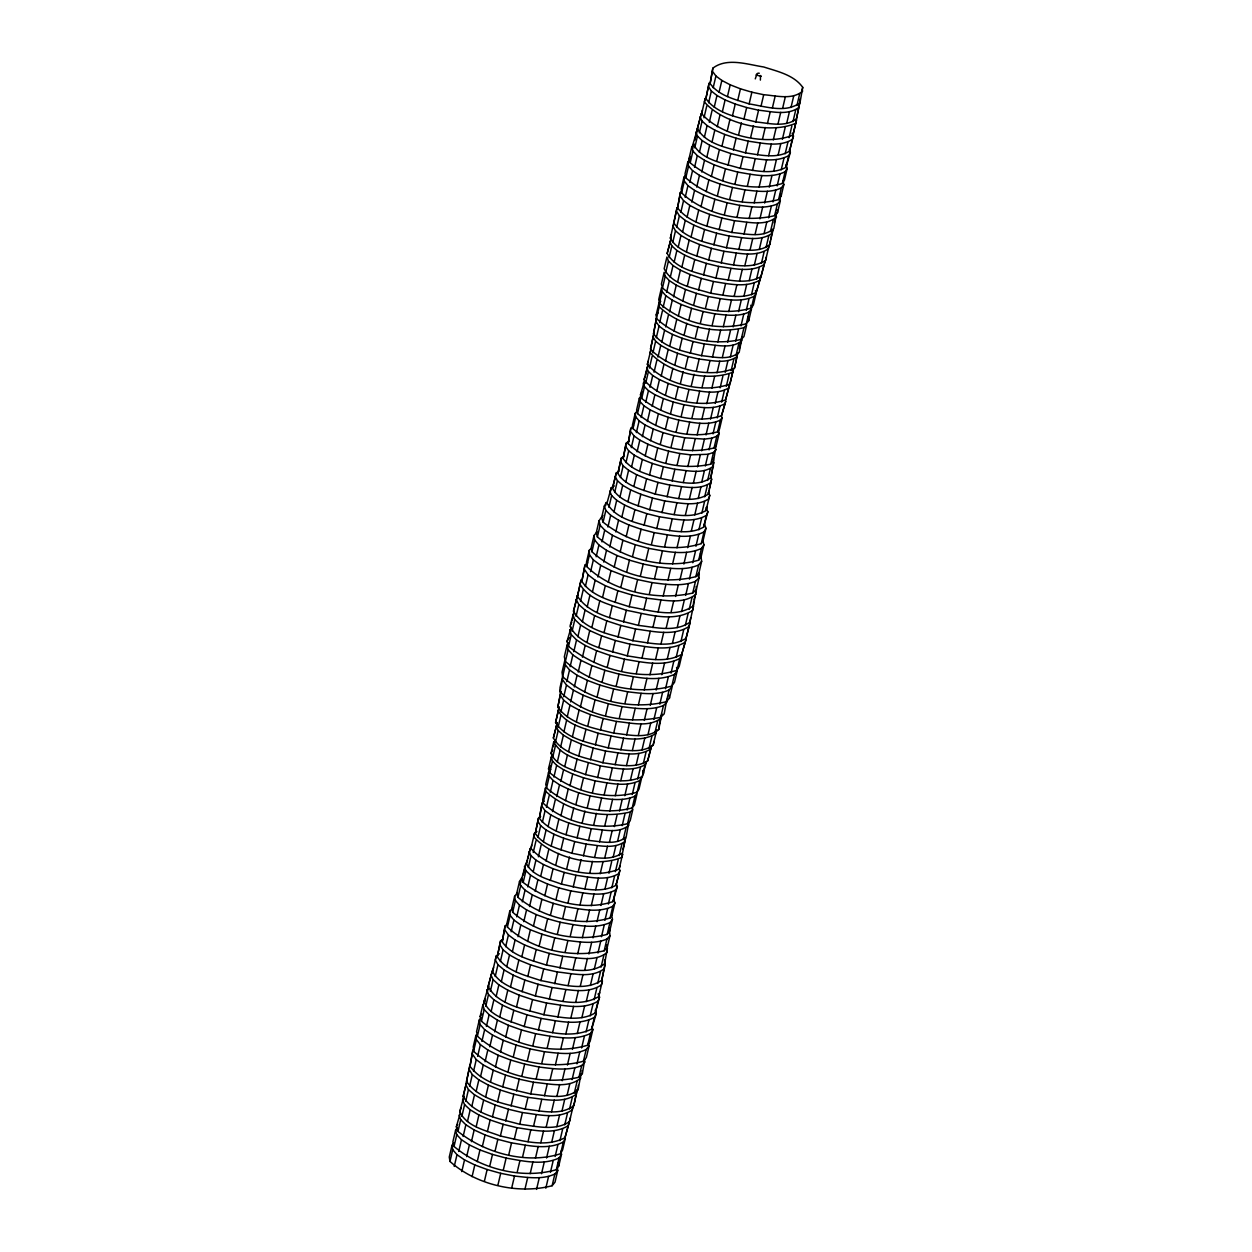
<?xml version="1.0" encoding="UTF-8"?>
<svg xmlns="http://www.w3.org/2000/svg" width="1252" height="1252" viewBox="0 0 1252 1252"><rect width="100%" height="100%" fill="white"/><g stroke="black" fill="none" stroke-linecap="round" stroke-linejoin="round"><path stroke-width="1.5" d="M710.119 83.555L712.857 68.171C727.052 57.263 747.616 64.509 763.72 66.982C777.461 71.427 793.893 74.901 802.735 87.343L799.981 102.711C785.802 113.635 765.222 106.373 749.134 103.916C735.393 99.471 718.945 95.997 710.119 83.555L712.857 68.171M799.981 102.711L799.981 99.064M606.625 951.348L607.408 947.999L604.606 963.868C588.315 976.216 564.887 967.984 546.482 965.12C530.911 960.049 512.193 956.105 502.24 941.911L505.057 926.042L507.42 923.866M502.24 941.911L505.057 926.042M604.606 963.868L604.653 959.721M677.582 207.926L680.399 192.323L677.582 207.926C690.134 224.28 712.889 227.833 731.794 232.481C745.316 233.529 762.531 238.49 773.799 228.615L776.616 212.996L774.252 223.044M469.985 1066.328L472.865 1050.24L469.985 1066.328C483.945 1084.748 509.533 1088.708 530.723 1093.966C545.982 1095.187 565.341 1100.727 578.142 1089.709L581.022 1073.637L580.239 1076.986M578.142 1089.709L578.283 1085.343M653.513 333.799L656.377 318.618L653.513 333.799C664.546 348.4 684.813 351.53 701.574 355.693C713.687 356.679 729.008 361.061 739.181 352.344L742.045 337.179L739.29 348.901M710.807 477.701L713.75 462.442L710.807 477.701C696.535 488.045 676.518 481.065 660.602 478.483C647.409 474.101 631.415 470.783 623.167 458.561L626.094 443.318L629.271 440.563M623.167 458.561L626.094 443.318M696.394 589.692L693.326 605.874C675 618.911 649.569 610.084 629.208 606.719C612.541 601.132 592.196 596.938 581.867 581.366L584.934 565.168L587.673 562.852M581.867 581.366L584.934 565.168M693.326 605.874L693.655 601.414M557.797 707.239L560.912 691.495L557.797 707.239C570.333 724.564 594.231 728.163 613.715 733.156C628.222 734.47 646.267 739.588 658.708 729.603L661.823 713.859M658.708 729.603L658.943 726.911M622.917 849.435L625.656 837.713L622.541 852.894C607.909 862.91 588.033 856.055 571.945 853.301C559.049 848.903 543.133 845.663 535.308 833.425L538.423 818.229L540.645 816.445M535.308 833.425L538.423 818.229M705.909 98.611L709.055 83.289L705.909 98.611C716.989 114.214 738.445 117.391 755.832 121.929C768.947 123.15 785.145 127.72 796.46 118.862L799.605 103.54L796.46 118.862M601.774 980.269L605.045 964.4L601.774 980.269C584.089 992.132 560.27 983.962 540.927 980.598C525.574 975.308 506.512 971.442 497.279 956.763L500.55 940.909L503.257 938.781M497.279 956.763L500.55 940.909M766.427 256.957L765.52 260.619C748.508 270.776 726.802 263.546 708.679 260.056C695.22 255.142 677.833 251.762 670.368 238.209L677.082 207.535L673.842 223.044C685.439 239.617 708.178 242.966 726.504 247.786C740.48 249.148 757.648 253.968 769.792 244.656L773.032 229.147L770.669 239.195M769.792 244.656L770.277 240.869M466.511 1081.415L469.876 1065.468L466.511 1081.415C479.328 1099.992 504.775 1103.716 525.198 1109.131C540.911 1110.696 560.113 1116.064 573.807 1105.735L577.172 1089.788L573.807 1105.735M650.508 349.105L653.747 334.065L650.508 349.105C668.631 368.824 709.837 379.215 734.486 368.151L737.725 353.127L734.486 368.151M709.321 488.875L711.684 478.827L708.335 494.102C692.732 504.165 672.121 497.154 655.219 494.117C642.088 489.501 625.577 486.199 617.893 473.428L621.242 458.154L623.668 456.338M617.893 473.428L621.242 458.154M708.335 494.102L708.929 490.549M577.454 596.265L581.022 580.145L577.454 596.265C590.49 615.843 617.205 619.662 638.395 625.421C655.062 627.174 675.204 632.761 689.915 622.166L693.483 606.046L692.669 610.444C673.091 622.823 647.456 614.153 626.344 610.287C610.1 604.528 589.582 600.459 580.192 584.543M689.915 622.166L690.728 617.768M555.575 722.607L559.112 707.098L555.575 722.607C566.733 739.65 589.942 742.921 608.237 747.96C622.776 749.541 640.273 754.361 653.168 745.253L656.705 729.728L655.923 733.531C638.786 744.173 616.547 736.677 598.143 733.265C584.136 728.257 566.327 724.736 558.329 710.901M653.168 745.253L653.951 741.45M536.983 831.578L534.479 833.316L533.712 836.743C552.367 858.011 595.795 868.293 621.9 857.338L622.667 853.927L619.161 869.06C593.041 880.015 549.612 869.733 530.973 848.465L531.74 845.037M619.161 869.06L619.912 865.648M792.986 135.013L796.538 119.754L792.986 135.013C766.819 146.453 720.088 135.435 701.652 113.65L702.45 110.113M573.948 611.837L570.004 626.329C580.49 646.376 607.502 649.772 627.268 655.907C644.937 658.395 665.25 663.701 681.714 654.373L686.268 638.489L681.714 654.373M573.494 611.242L577.563 595.232L573.494 611.242C585.341 631.149 612.259 634.748 632.839 640.727C650.085 642.871 670.352 648.333 686.049 638.332L690.102 622.307L686.049 638.332M676.956 670.274L679.711 658.552L681.964 654.561L679.226 666.283L676.956 670.274C641.979 681.589 596.468 669.554 568.533 646.329L566.968 641.509L571.225 627.127M572.195 620.491L574.167 612.118M568.893 642.542L567.093 645.077L564.339 656.784L565.388 661.447C592.978 685.407 636.532 695.94 671.823 686.049L674.515 682.262L677.269 670.54L676.565 667.426M591.664 547.938L589.285 550.301L586.531 562.023L586.703 566.514C612.463 591.961 657.926 601.116 692.732 593.041L696.315 589.489L696.19 586.499M481.269 1017.422L479.328 1019.895L476.574 1031.617L477.388 1036.218C504.634 1060.554 548.173 1070.617 583.416 1061.258L586.343 1057.549L589.097 1045.827L588.55 1042.759M591.993 1026.515L592.853 1029.645L590.115 1041.367L587.658 1045.217C552.57 1055.639 509.235 1044.669 481.441 1021.241L480.142 1016.546L482.881 1004.824L485.338 1000.974M595.169 1010.239L596.343 1013.416L591.633 1029.097C570.583 1039.207 545.762 1031.413 524.228 1026.53C510.127 1020.803 490.205 1017.172 483.976 1001.522L488.703 985.84L487.122 992.539M488.123 986.56L492.349 970.785L488.123 986.56C498.828 1005.653 524.588 1008.987 543.884 1014.777C560.552 1016.984 579.942 1022.133 595.31 1012.884L599.536 997.124L598.065 993.932M586.703 566.514L589.457 554.793L589.285 550.301M597.048 531.897L594.027 535.512L591.273 547.218L591.914 551.709C618.425 575.889 661.228 585.466 695.877 576.64L698.898 573.04L701.652 561.319L701.01 556.827M568.533 646.329L571.272 634.607L569.723 629.787M572.07 631.29L574.824 619.568L572.759 614.607M463.115 1096.549L466.933 1080.726L463.115 1096.549C474.711 1115.235 500.064 1118.709 519.721 1124.28C535.809 1126.174 554.902 1131.385 569.41 1121.729L570.474 1117.645M473.585 1051.257L476.339 1039.536L475.995 1035.044L473.256 1046.766L473.585 1051.257C500.096 1076.376 543.744 1085.515 578.956 1077.236L582.337 1073.653L584.856 1058.942M453.944 1142.935L452.019 1145.314L449.265 1157.036L449.984 1161.449C476.136 1185.034 518.125 1194.596 552.116 1185.738L555.012 1182.17L557.75 1170.448L557.281 1167.506M560.614 1153.702L563.369 1141.981L565.356 1138.162L562.602 1149.884L560.614 1153.702C526.951 1164.657 485.197 1153.295 457.966 1131.417L456.338 1126.816L460.407 1112.543M564.996 1137.708L569.269 1122.042L564.996 1137.708C545.136 1148.162 521.02 1140.384 500.393 1136.018C486.12 1130.478 466.793 1126.863 459.734 1111.682L464.022 1096.001L463.24 1099.35M477.388 1036.218L480.142 1024.512L479.328 1019.895M599.677 992.507L598.691 996.608C579.739 1007.954 555.528 999.878 535.355 995.997C520.3 990.52 500.925 986.748 492.568 971.63L496.308 955.824L499.36 953.742M565.388 661.447L568.142 649.725L567.093 645.077M576.061 616.313L578.815 604.591L576.249 599.52M457.215 1127.755L455.603 1130.212L452.848 1141.934L454.022 1146.441C480.721 1169.149 522.491 1179.572 556.326 1169.697L558.752 1166.019L561.506 1154.297L560.724 1151.292M481.441 1021.241L484.18 1009.519L482.881 1004.824M601.57 517.123L599.066 520.754L596.328 532.476L597.392 536.92C623.731 559.581 665.141 569.738 698.679 560.16L701.183 556.53L703.921 544.808L702.857 540.363M666.377 701.699L669.131 689.977L672.23 686.393L669.476 698.115L666.377 701.699C631.775 710.338 588.988 700.932 562.617 676.643L562.054 672.183L564.793 660.461L565.356 664.922L560.02 687.661L560.113 691.902C585.107 716.363 627.017 724.673 660.712 717.255L664.17 713.89L666.862 699.336M591.914 551.709L594.653 539.988L594.027 535.512M580.49 601.398L583.244 589.676M485.745 1006.279L488.499 994.558L486.731 989.8M449.984 1161.449L452.723 1149.727L452.019 1145.314M560.113 691.902L562.805 677.348M454.022 1146.441L456.777 1134.719L455.603 1130.212M490.346 991.349L493.085 979.627L490.878 974.838M585.357 586.499L588.111 574.778L584.621 569.644M704.485 523.899L705.971 528.281L703.233 540.003L701.245 543.634C668.991 553.916 629.052 543.227 603.088 522.131L601.617 517.749L604.356 506.027L606.344 502.396L605.561 505.745M457.966 1131.417L460.72 1119.695L459.077 1115.094M597.392 536.92L600.146 525.198L599.066 520.754M512.788 907.903L509.752 911.206L507.013 922.927L507.389 927.059C531.818 950.002 571.867 958.531 604.2 950.769L607.22 947.451L609.974 935.745L609.599 931.598M461.847 1116.377L464.602 1104.655L462.489 1099.96M465.697 1101.353L468.451 1089.631L465.869 1084.827M469.578 1086.345L472.317 1074.623L469.265 1069.709M495.213 976.45L497.967 964.729L495.307 959.924L496.308 955.824M590.6 571.632L593.354 559.91L589.457 554.793M473.538 1071.336L476.276 1059.615L472.724 1054.607M507.389 927.059L510.143 915.337L509.752 911.206M517.139 893.036L514.603 896.369L511.849 908.091L512.647 912.207C537.014 933.757 575.779 942.866 607.173 934.368L609.724 931.034L612.463 919.312L611.665 915.196M614.419 485.901L611.273 487.67L607.032 503.007C616.281 520.316 639.6 523.273 656.784 528.547C671.995 530.645 689.523 535.261 703.64 527.092L707.881 511.771L706.034 507.467M477.622 1056.359L480.377 1044.638L476.339 1039.536M603.088 522.131L605.843 510.409L604.356 506.027M609.693 494.368L611.273 487.67M685.924 175.061L683.968 177.174L681.229 188.895L681.573 192.871C705.048 214.937 743.547 223.106 774.628 215.673L777.555 212.511L780.309 200.79L779.949 196.814M500.346 961.552L503.085 949.83L500.033 945.041M690.275 158.801L687.771 162.071L685.032 173.793L685.799 177.831C709.696 199.021 747.757 207.926 778.587 199.616L781.091 196.345L783.83 184.623L783.063 180.585M481.895 1041.398L484.649 1029.676L480.142 1024.512M521.552 878.168L519.502 881.518L516.747 893.239L517.937 897.324C542.116 917.528 579.692 927.169 610.084 917.982L612.15 914.617L614.904 902.911L613.699 898.826M785.99 164.341L787.179 168.425L784.425 180.147L782.343 183.496C751.936 192.667 714.36 183.042 690.196 162.823L689.023 158.738L691.761 147.016L693.843 143.667L692.669 148.691M553.353 738.023L557.281 722.717L553.353 738.023C563.118 754.753 585.717 757.742 602.869 762.781C617.392 764.612 634.404 769.182 647.675 760.887L651.588 745.582L647.675 760.887M570.13 666.659L572.868 654.937L568.142 649.725M512.647 912.207L515.401 900.485L514.603 896.369M566.796 681.683L569.535 669.961L565.356 664.922M573.807 651.682L576.546 639.96L571.272 634.607M596.171 556.764L598.91 545.043L594.653 539.988M667.159 253.436L671.213 238.177L667.159 253.436C676.487 270.166 699.054 273.077 715.925 278.147C730.542 280.088 747.522 284.595 760.997 276.52L765.05 261.261L760.997 276.52M681.573 192.871L684.328 181.149L683.968 177.174M707.004 506.997L705.971 510.581C688.991 520.347 667.645 513.304 649.71 509.752C636.626 504.9 619.537 501.598 612.494 488.249L616.266 472.943L619.051 471.143M694.797 140.287L697.552 128.565L693.154 143.698C701.48 160.444 724.016 163.23 740.261 168.363C755.097 170.554 772.03 174.936 785.974 167.345L790.372 152.212L789.323 149.473M486.386 1026.452L489.141 1014.73L484.18 1009.519M563.744 696.754L566.483 685.047L562.852 680.18M577.861 636.736L580.615 625.014L574.824 619.568M616.266 472.943L612.494 488.249M519.987 884.867L525.981 863.27L523.226 874.991M685.799 177.831L688.553 166.109L687.771 162.071M697.38 128.674L701.355 113.478L697.38 128.674C706.723 145.06 728.82 147.955 745.488 152.9C759.761 154.763 776.397 159.192 789.496 151.179L793.471 135.983L792.156 133.228M454.241 1166.426L456.996 1154.704L452.723 1149.727M505.667 946.668L508.422 934.947L504.994 930.189M551.037 753.438L553.775 741.716C562.179 758.149 584.277 760.903 600.35 765.927C614.857 768.008 631.477 772.343 645.046 764.8L646.595 761.404L642.307 776.506C624.701 785.27 603.714 778.619 585.592 774.612C573.479 769.777 556.639 766.678 551.037 753.438L552.57 750.058M560.896 711.887L563.635 700.165L560.552 695.517M608.895 507.31L611.633 495.589L609.787 491.285M582.337 621.821L585.075 610.1L578.815 604.591M491.128 1011.522L493.883 999.8L488.499 994.558M517.937 897.324L520.691 885.602L519.502 881.518M690.196 162.823L692.951 151.101L691.761 147.016M701.652 113.65L705.205 98.392L704.407 101.928C722.842 123.713 769.557 134.731 795.724 123.291M553.353 746.708L554.933 740.01M558.157 727.052L560.912 715.33M458.733 1151.464L461.472 1139.743L456.777 1134.719M616 885.305L619.928 870.203L616 885.305C599.348 894.397 578.847 887.715 561.412 884.115C549.112 879.436 532.695 876.322 526.388 863.442L530.316 848.324L527.953 858.371M637.127 792.172L639.882 780.465L641.775 777.257L639.021 788.979L637.127 792.172C608.331 801.045 572.712 791.765 549.722 772.734L548.517 768.853L551.271 757.131L553.165 753.923M601.977 541.881L604.716 530.159L600.146 525.198M669.084 257.63L671.839 245.908L669.898 241.714M694.735 147.814L697.474 136.092L695.909 131.976M463.115 1136.487L465.869 1124.765L460.72 1119.695M511.16 931.754L513.915 920.032L510.143 915.337M550.755 769.464L548.517 772.5L545.762 784.221L546.545 787.962C568.69 807.368 603.777 815.725 632.213 807.9L634.451 804.864L637.19 793.142L634.952 796.178L632.213 807.9M555.45 742.264L558.189 730.542L556.107 726.301M587.188 606.907L589.942 595.185M665.673 272.795L668.427 261.073L666.925 257.004L664.17 268.71C672.246 285.362 694.657 288.101 710.682 293.234C725.471 295.441 742.311 299.776 756.255 292.326L760.7 277.24L756.255 292.326M672.731 242.528L675.485 230.806L673.122 226.487L674.03 222.809M496.121 996.592L498.859 984.87L493.085 979.627M530.973 848.465L534.479 833.316M658.943 303.172L659.209 306.771C680.509 327.007 715.628 334.347 743.954 327.695L746.693 324.831L743.938 336.553L741.215 339.417C712.873 346.068 677.755 338.729 656.455 318.493L656.189 314.894L658.943 303.172L660.759 301.247M662.465 287.991L665.219 276.269L664.139 272.341L661.4 284.063L662.465 287.991C685.705 307.616 721.981 316.772 751.341 308.086L753.407 304.862L756.145 293.14L755.441 290.527M676.643 227.441L679.382 215.72L676.596 211.322M616.313 883.834L617.361 886.526L612.995 901.612C583.62 911.503 547.108 901.315 523.179 882.41L525.934 870.703L524.369 866.65M614.685 492.459L617.439 480.737L615.248 476.527M467.45 1121.51L470.204 1109.804L464.602 1104.655M544.072 801.217L542.1 803.064L539.362 818.323C550.849 833.034 571.381 836.273 588.534 840.436C600.647 841.328 616.203 845.82 626.203 836.806L628.942 821.562L627.753 826.586M552.664 757.491L555.403 745.769M659.413 303.219L662.167 291.513L661.51 287.741L658.755 299.463L659.413 303.219C681.73 323.188 717.412 331.404 746.302 323.767L748.712 320.731L751.45 309.009L750.793 305.238M699.352 132.806L702.09 121.084L700.134 116.952M680.791 212.402L683.545 200.68L680.337 196.22M549.722 772.734L552.461 761.013L551.271 757.131M471.769 1106.549L474.508 1094.827L468.451 1089.631M539.362 818.323L542.1 803.064M546.545 787.962L549.299 776.24L548.517 772.5M592.415 591.977L595.169 580.271L588.111 574.778M633.481 425.617L630.773 428.403L628.207 443.631C648.88 463.459 683.138 470.486 710.745 464.132L713.468 461.362L716.034 446.135M656.455 318.493L659.209 306.771M501.332 981.646L504.087 969.924L497.967 964.729M543.102 803.158L545.856 791.436L545.465 787.821L542.711 799.543L543.102 803.158C564.511 823.049 599.395 830.608 627.581 823.706L630.163 820.796L632.917 809.089L630.335 811.985C602.134 818.886 567.25 811.343 545.856 791.436M607.94 526.982L610.679 515.261L605.843 510.409M685.188 197.378L687.943 185.656L684.328 181.149M703.984 117.798L706.738 106.076M516.732 916.824L519.47 905.102L515.401 900.485M528.297 867.464L531.051 855.742L529.142 851.72M476.104 1091.603L478.859 1079.881L472.317 1074.623M637.503 410.578L635.202 413.395L632.448 425.117L632.996 428.622C653.747 447.371 687.082 454.93 714.063 447.934L716.379 445.102L719.117 433.38L718.57 429.874M620.413 477.56L623.152 465.838L620.648 461.706M628.207 443.631L630.773 428.403M689.789 182.369L692.544 170.648L688.553 166.109M708.601 102.774L711.355 91.052L708.663 86.889M640.085 400.452L641.259 395.429L639.349 398.308L636.595 410.03L637.503 413.567C658.395 431.377 691.135 439.53 717.631 431.815L719.556 428.935L722.31 417.213L720.385 420.093L717.631 431.815M647.362 364.395L650.962 349.496L650.117 352.673C668.177 373.143 707.286 382.048 732.67 372.267L733.531 369.09L729.932 383.988C704.532 393.77 665.422 384.849 647.362 364.395L648.207 361.218M480.533 1076.657L483.272 1064.936L476.276 1059.615M533.227 852.471L535.981 840.749M721.481 415.789L725.769 401.11L721.481 415.789C695.298 424.287 662.856 415.476 641.713 398.449L640.461 394.881L644.764 380.201L643.575 385.225M725.581 399.857L729.525 385.084L725.581 399.857C701.104 408.747 660.367 400.39 644.029 379.653L647.988 364.88L645.625 374.927M506.763 966.685L509.517 954.963L503.085 949.83M597.955 577.031L600.71 565.325L593.354 559.91M632.996 428.622L635.75 416.9L635.202 413.395M694.547 167.345L697.301 155.624L692.951 151.101M713.17 87.734L715.925 76.012L712.857 71.834M522.303 901.863L525.042 890.141L520.691 885.602M613.965 512.021L616.704 500.299L611.633 495.589M485.072 1061.727L487.826 1050.005L480.377 1044.638M537.922 837.432L540.676 825.71L538.063 821.703M625.969 462.614L628.707 450.892L625.906 446.839M637.503 413.567L640.257 401.845L639.349 398.308M699.414 152.337L702.169 140.615L697.474 136.092M489.782 1046.782L492.521 1035.06L484.649 1029.676M542.335 822.361L545.074 810.639L542.116 806.601M567.219 716.848L569.973 705.126L563.635 700.165M570.662 701.887L573.416 690.165L566.483 685.047M641.713 398.449L644.467 386.727L643.199 383.159M659.679 322.609L662.433 310.887M663.09 307.46L665.845 295.738L662.167 291.513M666.596 292.358L669.351 280.636L665.219 276.269M670.274 277.271L673.013 265.549L668.427 261.073M512.365 951.692L515.104 939.986L508.422 934.947M563.901 731.841L566.655 720.119M574.308 686.957L577.062 675.251L569.535 669.961M603.761 562.054L606.516 550.332L598.91 545.043M645.656 383.3L648.411 371.578L646.783 367.931M652.887 352.939L655.641 341.217L653.247 337.383M656.314 337.758L659.053 326.052L656.251 322.077M674.124 262.216L676.878 250.494L671.839 245.908M527.812 886.87L530.551 875.148L525.934 870.703M546.451 807.258L549.205 795.536M560.646 746.881L563.384 735.159L558.189 730.542M578.221 672.074L580.975 660.352L572.868 654.937M649.365 368.135L652.12 356.413M550.301 792.156L553.055 780.434L549.299 776.24M553.916 777.038L556.655 765.316L552.461 761.013M557.328 761.952L560.082 750.23M678.208 247.176L680.963 235.454L675.485 230.806M631.305 447.621L634.044 435.899L630.961 431.909M461.785 1171.622L464.523 1159.9L456.996 1154.704M494.665 1031.851L497.42 1020.13L489.141 1014.73M582.446 657.175L585.185 645.453L576.546 639.96M619.959 497.028L622.698 485.307L617.439 480.737M704.36 137.313L707.098 125.591L702.09 121.084M682.528 232.152L685.282 220.43L679.382 215.72M518.062 936.684L520.816 924.962L513.915 920.032M533.18 871.846L535.934 860.124L531.051 855.742M586.985 642.292L589.739 630.57L580.615 625.014M466.636 1156.645L469.39 1144.938L461.472 1139.743M609.74 547.03L612.478 535.308L604.716 530.159M636.376 432.582L639.13 420.86L635.75 416.9M687.066 217.144L689.821 205.422L683.545 200.68M709.305 122.273L712.044 110.552M499.751 1016.89L502.506 1005.168L493.883 999.8M591.883 627.377L594.622 615.655L585.075 610.1M625.843 482.004L628.598 470.282L623.152 465.838M641.18 417.495L643.935 405.773L640.257 401.845M471.425 1141.683L474.179 1129.961L465.869 1124.765M538.376 856.791L541.13 845.069M691.808 202.12L694.563 190.398L687.943 185.656M714.219 107.218L716.973 95.496L711.355 91.052M505.041 1001.897L507.796 990.176L498.859 984.87M523.805 921.628L526.56 909.907L519.47 905.102M645.703 402.393L648.458 390.671L644.467 386.727M476.167 1126.737L478.921 1115.016L470.204 1109.804M543.337 841.72L546.091 829.998L540.676 825.71M597.079 612.431L599.833 600.71M615.812 531.943L618.566 520.237L610.679 515.261M696.722 187.08L699.477 175.358L692.544 170.648M719.086 92.147L721.841 80.441L715.925 76.012M649.991 387.275L652.73 375.553L648.411 371.578M631.571 466.918L634.326 455.212L628.707 450.892M654.06 372.173L656.815 360.451M480.893 1111.792L483.648 1100.07L474.508 1094.827M657.989 357.07L660.743 345.349L655.641 341.217M510.519 986.873L513.257 975.152L504.087 969.924M548.063 826.633L550.802 814.911L545.074 810.639M661.838 341.984L664.593 330.262L659.053 326.052M529.533 906.542L532.288 894.82L525.042 890.141M665.673 326.913L668.412 315.191M701.777 172.025L704.516 160.303L697.301 155.624M552.523 811.562L555.278 799.84M602.572 597.423L605.311 585.701L595.169 580.271M669.538 311.873L672.293 300.167L665.845 295.738M485.666 1096.862L488.421 1085.14L478.859 1079.881M621.9 516.826L624.654 505.104L616.704 500.299M637.08 451.815L639.835 440.094L634.044 435.899M673.513 296.865L676.268 285.143L669.351 280.636M556.764 796.507L559.519 784.785L553.055 780.434M706.895 156.954L709.649 145.232L702.169 140.615M677.645 281.856L680.384 270.135L673.013 265.549M516.121 971.802L518.876 960.081L509.517 954.963M560.818 781.467L563.572 769.745L556.655 765.316M490.502 1081.931L493.241 1070.21L483.272 1064.936M535.183 891.424L537.937 879.702L530.551 875.148M564.746 766.49L567.5 754.768M642.354 436.698L645.093 424.976L639.13 420.86M681.933 266.864L684.688 255.142L676.878 250.494M568.596 751.544L571.35 739.822L563.384 735.159M608.284 582.352L611.039 570.63L600.71 565.325M572.446 736.63L575.184 724.908M627.941 501.645L630.679 489.923L622.698 485.307M686.425 251.871L689.179 240.149L680.963 235.454M712.059 141.867L714.814 130.145L707.098 125.591M495.432 1066.986L498.186 1055.264L487.826 1050.005M576.358 721.778L579.113 710.056L569.973 705.126M521.849 956.684L524.588 944.963L515.104 939.986M540.692 876.275L543.446 864.553L535.934 860.124M580.412 706.942L583.166 695.22L573.416 690.165M647.362 421.564L650.117 409.842L643.935 405.773M691.104 236.847L693.858 225.125L685.282 220.43M584.653 692.121L587.407 680.399L577.062 675.251M717.24 126.765L719.978 115.043M500.503 1052.024L503.241 1040.302L492.521 1035.06M614.169 567.219L616.923 555.497L606.516 550.332M652.151 406.43L654.906 394.709L648.458 390.671M589.129 677.301L591.867 665.579L580.975 660.352M633.856 486.433L636.595 474.711L628.598 470.282M695.971 221.823L698.726 210.101L689.821 205.422M472.067 1176.677L474.805 1164.955L464.523 1159.9M546.044 861.126L548.799 849.404M527.624 941.504L530.378 929.782L520.816 924.962M656.737 391.328L659.475 379.606L652.73 375.553M722.373 111.647L725.111 99.925L716.973 95.496M505.698 1037.032L508.453 1025.31L497.42 1020.13M593.855 662.449L596.594 650.727L585.185 645.453M661.15 376.242L663.904 364.52M700.995 206.752L703.749 195.03L694.563 190.398M477.215 1161.668L479.97 1149.946L469.39 1144.938M551.193 845.976L553.947 834.255L546.091 829.998M620.163 552.007L622.901 540.285L612.478 535.308M639.6 471.19L642.354 459.484L634.326 455.212M727.459 96.529L730.198 84.807L721.841 80.441M665.469 361.171L668.224 349.464L660.743 345.349M533.399 926.292L536.153 914.57L526.56 909.907M511.051 1022.008L513.789 1010.286L502.506 1005.168M598.832 647.566L601.57 635.844L589.739 630.57M669.726 346.147L672.481 334.425L664.593 330.262M556.154 830.858L558.893 819.137L550.802 814.911M706.144 191.65L708.898 179.944L699.477 175.358M482.317 1146.66L485.072 1134.938L474.179 1129.961M673.999 331.154L676.753 319.432M560.912 815.756L563.666 804.05M626.172 536.717L628.927 524.995L618.566 520.237M645.156 455.947L647.91 444.225L639.835 440.094M604.059 632.604L606.797 620.898L594.622 615.655M678.318 316.177L681.072 304.455L672.293 300.167M516.528 1006.921L519.267 995.199L507.796 990.176M539.142 911.033L541.897 899.312L532.288 894.82M711.371 176.532L714.125 164.81L704.516 160.303M487.404 1131.683L490.158 1119.961L478.921 1115.016M565.513 800.717L568.251 788.995L559.519 784.785M682.747 301.216L685.486 289.494L676.268 285.143M650.508 440.704L653.247 428.982L645.093 424.976M492.49 1116.706L495.229 1104.984L483.648 1100.07M569.989 785.74L572.727 774.018L563.572 769.745M609.505 617.58L612.244 605.858M687.285 286.238L690.04 274.517L680.384 270.135M632.166 521.38L634.92 509.658L624.654 505.104M716.66 161.367L719.399 149.645L709.649 145.232M522.115 991.772L524.854 980.05L513.257 975.152M544.792 895.759L547.547 884.037L537.937 879.702M574.386 770.809L577.125 759.088M655.641 425.492L658.395 413.77L650.117 409.842M691.98 271.261L694.735 259.54L684.688 255.142M497.592 1101.744L500.346 1090.023L488.421 1085.14M578.768 755.942L581.507 744.22L571.35 739.822M721.95 146.171L724.705 134.449L714.814 130.145M615.123 602.447L617.862 590.725L605.311 585.701M527.781 976.544L530.535 964.822L518.876 960.081M550.332 880.469L553.071 868.747L543.446 864.553M638.082 505.98L640.836 494.258L630.679 489.923M660.618 410.296L663.357 398.574L654.906 394.709M583.182 741.121L585.936 729.4M696.816 256.253L699.571 244.531L689.179 240.149M502.756 1086.767L505.511 1075.061L493.241 1070.21M587.689 726.332L590.428 714.61L579.113 710.056M665.438 395.162L668.177 383.441L659.475 379.606M727.24 130.975L729.994 119.253M701.809 241.213L704.547 229.492L693.858 225.125M555.716 865.179L558.47 853.457M620.867 587.219L623.621 575.497L611.039 570.63M533.493 961.254L536.232 949.532L524.588 944.963M643.872 490.565L646.611 478.843L636.595 474.711M592.321 711.574L595.076 699.852L583.166 695.22M507.999 1071.79L510.753 1060.068L498.186 1055.264M670.149 380.06L672.887 368.338M732.498 115.747L735.237 104.026L725.111 99.925M706.91 226.127L709.665 214.405L698.726 210.101M560.959 849.936L563.697 838.214L553.947 834.255M597.126 696.801L599.865 685.079L587.407 680.399M674.797 365.005L677.551 353.283L668.224 349.464M626.689 571.882L629.443 560.16L616.923 555.497M539.189 945.902L541.944 934.18L530.378 929.782M649.506 475.134L652.245 463.412L642.354 459.484M513.32 1056.751L516.074 1045.044L503.241 1040.302M737.694 100.536L740.448 88.814L730.198 84.807M484.399 1181.246L487.138 1169.524L474.805 1164.955M679.429 349.997L682.183 338.275L672.481 334.425M712.122 210.978L714.861 199.256L703.749 195.03M566.06 834.724L568.799 823.002L558.893 819.137M602.087 681.996L604.841 670.274L591.867 665.579M684.108 335.02L686.847 323.298M654.968 459.719L657.723 448.013L647.91 444.225M489.751 1166.144L492.49 1154.422L479.97 1149.946M518.735 1041.68L521.489 1029.958L508.453 1025.31M544.87 930.486L547.625 918.78L536.153 914.57M571.037 819.591L573.776 807.869M632.526 556.451L635.28 544.745L622.901 540.285M717.396 195.781L720.135 184.06L708.898 179.944M607.251 667.144L609.99 655.422L596.594 650.727M688.835 320.058L691.573 308.336L681.072 304.455M660.289 444.335L663.028 432.629L653.247 428.982M575.92 804.52L578.674 792.798L568.251 788.995M495.072 1151.073L497.827 1139.351L485.072 1134.938M524.228 1026.53L526.982 1014.809L513.789 1010.286M550.489 915.056L553.227 903.334L541.897 899.312M722.701 180.538L725.456 168.817L714.125 164.81M638.332 540.942L641.087 529.22L628.927 524.995M693.639 305.097L696.394 293.375L685.486 289.494M612.572 652.214L615.311 640.492L601.57 635.844M580.756 789.527L583.51 777.805L572.727 774.018M665.454 429.013L668.208 417.292L658.395 413.77M698.553 290.12L701.308 278.398L690.04 274.517M500.393 1136.018L503.132 1124.296L490.158 1119.961M529.768 1011.319L532.523 999.597L519.267 995.199M555.998 899.578L558.752 887.856L547.547 884.037M728.038 165.264L730.792 153.542L719.399 149.645M585.592 774.612L588.346 762.891M644.076 525.37L646.814 513.649L634.92 509.658M618.018 637.174L620.773 625.452L606.797 620.898M670.509 413.723L673.263 402.002L663.357 398.574M703.577 275.111L706.331 263.389L694.735 259.54M733.359 149.943L736.098 138.221L724.705 134.449M505.714 1120.978L508.468 1109.256L495.229 1104.984M561.412 884.115L564.167 872.409L553.071 868.747M590.459 759.776L593.198 748.054L581.507 744.22M535.355 995.997L538.094 984.275L524.854 980.05M675.485 398.512L678.24 386.79L668.177 383.441M649.71 509.752L652.448 498.03L640.836 494.258M623.59 622.009L626.344 610.287M708.679 260.056L711.433 248.334L699.571 244.531M595.389 744.971L598.143 733.265M738.649 134.606L741.403 122.884M511.082 1105.939L513.821 1094.217L500.346 1090.023M566.733 868.685L569.488 856.963M680.431 383.378L683.169 371.656M540.927 980.598L543.681 968.891L530.535 964.822M655.219 494.117L657.957 482.396L646.611 478.843M629.208 606.719L631.963 594.997L617.862 590.725M713.875 244.938L716.629 233.216L704.547 229.492M600.428 730.213L603.167 718.491L590.428 714.61M685.345 368.291L688.099 356.57L677.551 353.283M571.945 853.301L574.699 841.579L563.697 838.214M743.907 119.253L746.662 107.531L735.237 104.026M516.481 1090.883L519.22 1079.161L505.511 1075.061M546.482 965.12L549.237 953.398L536.232 949.532M660.602 478.483L663.341 466.761L652.245 463.412M690.29 353.252L693.045 341.53L682.183 338.275M719.133 229.758L721.872 218.036L709.665 214.405M605.577 715.471L608.331 703.749L595.076 699.852M577.094 837.995L579.848 826.273L568.799 823.002M634.842 591.304L637.597 579.582L623.621 575.497M749.134 103.916L751.873 92.194L740.448 88.814M755.269 78.876L756.678 74.76M521.912 1075.797L524.666 1064.075L510.753 1060.068M665.861 462.896L668.615 451.174L657.723 448.013M551.991 949.564L554.746 937.842L541.944 934.18M695.298 338.243L698.037 326.522M724.407 214.515L727.162 202.793L714.861 199.256M582.211 822.767L584.95 811.046M610.851 700.682L613.605 688.96L599.865 685.079M640.461 575.763L643.215 564.042L629.443 560.16M497.936 1185.034L500.69 1173.312L487.138 1169.524M671.025 447.34L673.779 435.618L663.028 432.629M527.389 1060.663L530.144 1048.941L516.074 1045.044M700.353 323.251L703.108 311.529L691.573 308.336M557.422 933.961L560.176 922.239C576.327 925.118 594.231 929.5 609.927 922.646L612.463 919.312M729.713 199.193L732.451 187.471L720.135 184.06M587.298 807.634L590.052 795.912C604.638 798.479 620.82 802.469 634.952 796.178M616.25 685.846L618.989 674.139C637.033 677.269 657.112 682.23 674.562 674.327L677.269 670.54M646.001 560.098L648.755 548.376C665.861 551.303 684.922 556.044 701.433 548.439L703.921 544.808M676.127 431.877L678.881 420.156C692.356 422.425 707.411 426.181 720.385 420.093M503.367 1169.806L506.121 1158.084C523.32 1160.98 542.523 1165.768 559.065 1157.99L561.506 1154.297M705.486 308.258L708.241 296.536C723.124 299.009 739.791 303.187 754.08 296.364L756.145 293.14M532.898 1045.451L535.637 1033.729C553.431 1036.672 573.353 1041.664 590.412 1033.495L592.853 1029.645M562.774 918.311L565.513 906.589C580.881 909.093 598.143 913.428 612.838 906.26L614.904 902.911M735.002 183.809L737.741 172.087C753.125 174.591 770.387 178.942 785.098 171.774L787.179 168.425M592.431 792.594L595.169 780.872C609.693 783.204 626.031 787.336 639.882 780.465M681.182 416.478L683.936 404.756C697.004 406.759 711.856 410.562 724.219 404.067M621.728 670.931L624.482 659.209C642.401 662.042 662.652 667.175 679.711 658.552M651.447 544.354L654.201 532.632C670.368 535.136 688.663 539.815 704 531.912L705.971 528.281M760.371 80.097L760.543 75.511M508.797 1154.61L511.552 1142.888C528.375 1145.439 547.468 1150.353 563.369 1141.981M710.682 293.234L713.437 281.512C728.226 283.719 745.065 288.07 759.009 280.62M568.032 902.645L570.787 890.923C585.373 893.067 602.055 897.387 615.749 889.906L617.361 886.526M740.261 168.363L742.999 156.656C757.836 158.832 774.785 163.214 788.729 155.624L790.372 152.212M538.407 1030.161L541.146 1018.439C558.423 1021.022 578.111 1026.092 594.387 1017.375L596.343 1013.416M597.611 777.648L600.35 765.927M686.221 401.172L688.976 389.45C701.746 391.187 716.52 395.084 728.335 388.136M656.784 528.547L659.538 516.826C674.734 518.923 692.278 523.539 706.394 515.386L707.881 511.771M627.268 655.907L630.022 644.185C647.691 646.674 667.989 651.979 684.468 642.652M715.925 278.147L718.679 266.426C733.296 268.366 750.277 272.873 763.751 264.798M573.213 886.995L575.967 875.273C589.833 877.073 606.015 881.392 618.754 873.583M745.488 152.9L748.226 141.179C762.499 143.041 779.135 147.47 792.25 139.457L793.471 135.983M514.243 1139.445L516.998 1127.723C533.462 1129.946 552.523 1134.985 567.735 1125.986M543.884 1014.777L546.639 1003.055C563.306 1005.262 582.696 1010.411 598.065 1001.162L599.536 997.124M602.869 762.781L605.624 751.059C620.147 752.89 637.158 757.46 650.43 749.165M691.292 385.945L694.046 374.223M662.011 512.694L664.765 500.972C679.007 502.694 695.83 507.248 708.726 498.859L709.759 495.276L708.288 492.459M578.346 871.408L581.085 859.686M721.215 263.014L723.969 251.292C738.304 252.935 755.394 257.615 768.258 248.913L769.166 245.235L765.52 260.619M750.668 137.407L753.422 125.685M632.839 640.727L635.593 629.005C652.824 631.149 673.106 636.611 688.788 626.61M519.721 1124.28L522.46 1112.574C538.563 1114.452 557.656 1119.664 572.148 1110.008L573.228 1105.923L569.41 1121.729M696.409 370.795L699.148 359.074C711.449 360.294 726.489 364.504 737.225 356.429M549.315 999.284L552.069 987.562C568.048 989.393 587.094 994.604 601.429 984.886L602.431 980.786L598.691 996.608M608.237 747.96L610.992 736.239M667.113 496.841L669.867 485.119C683.201 486.48 699.383 490.987 711.089 482.38M583.432 855.867L586.186 844.145C598.8 845.319 614.403 849.732 625.28 841.172M755.832 121.929L758.571 110.207C771.686 111.428 787.884 115.998 799.214 107.14M726.504 247.786L729.259 236.065C743.234 237.426 760.402 242.246 772.531 232.935M672.136 481.003L674.891 469.281C687.348 470.329 703.029 474.805 713.562 465.979M638.395 625.421L641.149 613.699M701.574 355.693L704.328 343.971C716.441 344.957 731.763 349.339 741.92 340.638M525.198 1109.131L527.953 1097.409C543.665 1098.974 562.852 1104.342 576.562 1094.013M554.683 983.696L557.437 971.975C572.633 973.446 591.335 978.688 604.513 968.547M588.534 840.436L591.288 828.714C603.401 829.606 618.957 834.098 628.942 825.084M613.715 733.156L616.453 721.449C630.977 722.748 649.021 727.866 661.463 717.881M760.966 106.436L763.704 94.714C776.256 95.653 792.36 100.301 802.735 90.989M677.082 465.228L679.836 453.506L690.635 454.852L708.053 454.288L713.499 452.426L716.222 449.64M731.794 232.481L734.548 220.759C748.07 221.823 765.285 226.768 776.553 216.893M706.817 340.622L709.555 328.9M559.957 968.015L562.711 956.293C577.078 957.404 595.404 962.678 607.345 952.162M643.888 609.943L646.642 598.221C662.574 599.614 682.512 605.279 696.081 594.152M530.723 1093.966L533.462 1082.244C548.736 1083.465 568.095 1089.005 580.881 1078.003M593.667 825.084L596.422 813.362M682.011 449.515L684.75 437.793L704.438 439.108L711.809 438.169L716.817 436.212L719.117 433.38M619.286 718.366L622.025 706.644C635.672 708.397 650.273 710.76 663.466 705.533L666.925 702.169M737.052 217.097L739.791 205.375C752.186 206.846 765.52 209.021 777.382 203.951L780.309 200.79M565.137 952.256L567.892 940.534C580.756 942.052 594.622 944.321 606.938 939.047L609.974 935.745M649.287 594.324L652.026 582.603C666.346 584.418 681.683 586.906 695.486 581.319L699.054 577.767L698.882 573.275L698.1 576.624M686.925 433.896L689.68 422.174M712.106 325.567L714.861 313.845C726.129 315.034 738.398 317.069 749.056 312.045L751.45 309.009M598.879 809.856L601.617 798.134M536.232 1078.739L538.986 1067.017C553.055 1068.723 568.205 1071.196 581.71 1065.515L585.091 1061.931M742.248 201.619L745.003 189.897C756.99 191.149 770.043 193.324 781.326 187.894L783.83 184.623M570.208 936.433L572.947 924.712M624.92 703.514L627.675 691.793C641.337 693.342 656.111 695.783 669.131 689.977M691.886 418.371L694.641 406.65M654.546 578.565L657.3 566.843C670.915 568.361 685.673 570.802 698.616 564.918L701.652 561.319M717.459 310.48L720.197 298.759M511.755 1187.757L514.509 1176.035C527.812 1177.475 542.257 1179.869 554.871 1174.016L557.75 1170.448M604.184 794.738L606.938 783.016M575.169 920.58L577.923 908.858M747.397 186.078L750.151 174.357M541.74 1063.464L544.495 1051.743C558.236 1053.198 573.181 1055.686 586.171 1049.536L589.097 1045.827M659.663 562.68L662.418 550.958M696.91 402.956L699.649 391.234M517.154 1172.388L519.909 1160.667M630.617 688.584L633.356 676.878M722.827 295.362L725.581 283.641M580.067 904.726L582.822 893.005M752.483 170.491L755.238 158.769M609.614 779.714L612.353 767.992M664.64 546.717L667.379 534.995M702.012 387.619L704.766 375.897M547.202 1048.112L549.957 1036.39M584.919 888.904L587.658 877.183M522.569 1157.036L525.324 1145.314M669.46 530.676L672.214 518.954M728.194 280.166L730.949 268.46M757.507 154.857L760.261 143.135M636.298 673.56L639.052 661.838M589.755 873.129L592.509 861.423M615.17 764.753L617.925 753.031M707.208 372.36L709.962 360.639M552.601 1032.65L555.34 1020.928M674.171 514.603L676.909 502.881M762.499 139.207L765.238 127.501M733.547 264.908L736.301 253.186M528.031 1141.73L530.77 1130.008M594.622 857.448L597.376 845.726M678.772 498.546L681.526 486.825M557.891 1017.078L560.646 1005.356M641.947 658.395L644.686 646.674M712.498 357.164L715.252 345.442M767.445 123.572L770.199 111.851M620.851 749.854L623.606 738.132M683.326 482.521L686.08 470.799M599.567 841.86L602.322 830.139M687.88 466.573L690.635 454.852M738.837 249.555L741.591 237.833M533.508 1126.424L536.263 1114.718M772.39 107.938L775.144 96.216M563.071 1001.397L565.826 989.69M717.865 341.984L720.62 330.262M647.487 643.058L650.242 631.352M692.466 450.704L695.22 438.982M604.638 826.398L607.392 814.676M626.642 734.971L629.38 723.249M697.129 434.945L699.868 423.223M744.048 234.108L746.802 222.386M568.111 985.621L570.865 973.899M539.002 1111.134L541.756 1099.412M723.296 326.803L726.05 315.081M609.849 811.046L612.604 799.324M652.902 627.581L655.657 615.859M701.903 419.279L704.641 407.557M572.993 969.737L575.748 958.015M749.165 218.568L751.904 206.846M544.51 1095.797L547.249 1084.091M577.735 953.774L580.474 942.052M632.495 720.057L635.233 708.335M706.801 403.723L709.555 392.001M658.145 611.915L660.899 600.193M728.742 311.607L731.497 299.885M754.173 202.934L756.928 191.212M615.233 795.803L617.972 784.081M582.337 937.764L585.091 926.042M711.84 388.261L714.595 376.539M586.844 921.722L589.598 910.001M663.169 596.093L665.923 584.371M759.072 187.237L761.826 175.515M549.972 1080.429L552.727 1068.707M591.288 905.697L594.043 893.975M734.173 296.364L736.927 284.642M524.932 1189.243L527.687 1177.522M620.789 780.653L623.527 768.931M638.363 705.095L641.118 693.373M667.989 580.114L670.743 568.392M763.892 171.477L766.631 159.755M595.717 889.702L598.472 877.981M717.036 372.877L719.775 361.155M672.59 564.026L675.329 552.304M555.387 1064.983L558.126 1053.261M600.193 873.771L602.948 862.049M768.618 155.686L771.373 143.964M530.175 1173.703L532.914 1161.981M676.988 547.844L679.742 536.122M739.556 281.043L742.311 269.321M604.763 857.933L607.502 846.211M626.501 765.567L629.255 753.845M644.217 690.024L646.971 678.302M681.229 531.615L683.968 519.893M773.313 139.88L776.052 128.158M685.329 515.37L688.084 503.648M722.326 357.54L725.08 345.818M689.382 499.125L692.137 487.404M560.693 1049.458L563.431 1037.736M693.42 482.943L696.175 471.221M535.465 1158.194L538.203 1146.472M609.474 842.205L612.212 830.483M697.505 466.839L700.259 455.118M744.846 265.627L747.601 253.906M777.962 124.073L780.716 112.351M701.699 450.83L704.438 439.108M727.709 342.234L730.464 330.512M614.372 826.602L617.111 814.88M649.976 674.844L652.73 663.122M706.018 434.929L708.773 423.207M782.641 108.298L785.38 96.576M565.857 1033.808L568.611 1022.101M632.37 750.527L635.108 738.805M540.801 1142.716L543.54 1130.994M750.026 250.118L752.765 238.396M710.541 419.138L713.28 407.416M570.865 1018.064L573.604 1006.342M619.474 811.093L622.228 799.371M715.236 403.441L717.991 391.719M733.14 326.913L735.894 315.191M755.05 234.515L757.804 222.793M655.578 659.507L658.333 647.785M546.169 1127.254L548.908 1115.532M575.67 1002.195L578.424 990.473M638.317 735.503L641.071 723.781M720.135 387.838L722.873 376.116M624.811 795.709L627.565 783.987M759.933 218.818L762.671 207.096M580.286 986.232L583.025 974.51M738.57 311.576L741.325 299.854M660.978 644.013L663.732 632.291M584.7 970.159L587.438 958.453M764.643 203.027L767.398 191.306M551.553 1111.792L554.292 1100.07M725.19 372.313L727.944 360.592M588.925 954.024L591.68 942.318M593.01 937.858L595.764 926.136M596.985 921.66L599.739 909.938M600.929 905.478L603.683 893.756M644.31 720.432L647.065 708.726M769.229 187.174L771.983 175.452M604.888 889.343L607.643 877.621M630.366 780.403L633.121 768.681M666.142 628.332L668.881 616.61M743.954 296.161L746.693 284.454M608.942 873.27L611.696 861.548M773.689 171.258L776.443 159.536M556.905 1096.283L559.66 1084.561M730.385 356.836L733.14 345.114M613.136 857.307L615.89 845.585M671.009 612.478L673.764 600.757M705.299 466.01L708.053 454.288M709.055 449.875L711.809 438.169M778.055 155.311L780.81 143.604M617.549 841.438L620.288 829.716M701.715 482.239L704.453 470.517M713.014 433.865L715.768 422.143M698.225 498.546L700.963 486.825M717.208 417.949L719.963 406.227M749.212 280.683L751.967 268.961M782.375 139.363L785.129 127.641M536.545 1189.4L539.299 1177.678M675.579 596.468L678.334 584.747M562.211 1080.742L564.949 1069.02M636.11 765.16L638.864 753.438M650.273 705.314L653.028 693.592M694.766 514.916L697.505 503.194M735.675 341.358L738.43 329.636M786.679 123.416L789.433 111.694M622.197 825.678L624.936 813.957M679.867 580.302L682.622 568.58M691.26 531.302L694.015 519.58M721.637 402.127L724.392 390.405M683.874 564.042L686.628 552.32M687.661 547.687L690.415 535.966M790.998 107.5L793.752 95.778M754.346 265.111L757.1 253.405M541.521 1173.687L544.276 1161.966M627.111 810.028L629.85 798.307M726.301 386.383L729.055 374.661M567.391 1065.108L570.145 1053.401M740.996 325.88L743.735 314.158M641.994 749.948L644.749 738.226M759.307 249.445L762.045 237.724M546.561 1158.006L549.315 1146.284M656.126 690.071L658.881 678.349M731.152 370.702L733.891 358.98M572.43 1049.395L575.184 1037.673M632.291 794.472L635.03 782.75M764.064 233.686L766.803 221.964M714.063 447.934L716.817 436.212M746.286 310.371L749.025 298.649M736.129 355.052L738.883 343.33M551.678 1142.356L554.417 1130.634M577.266 1033.589L580.02 1021.867M710.745 464.132L713.499 452.426M768.618 217.832L771.357 206.11M611.805 887.84L614.56 876.118M615.405 871.674L618.159 859.952M619.208 855.586L621.962 843.864M661.807 674.703L664.562 662.981M729.932 383.988L732.67 372.267M623.246 839.591L626 827.869M647.973 734.736L650.711 723.014M707.646 480.439L710.385 468.717M772.969 201.901L775.724 190.179M581.883 1017.657L584.637 1005.935M608.331 904.085L611.086 892.363M637.706 778.994L640.461 767.273M604.919 920.376L607.674 908.655M627.581 823.706L630.335 811.985M741.215 339.417L743.954 327.695M751.482 294.799L754.22 283.077M777.163 185.891L779.918 174.169M556.827 1126.706L559.566 1114.984M781.217 169.849L783.971 158.128M586.249 1001.631L589.003 989.909M601.476 936.699L604.231 924.978M704.688 496.825L707.427 485.103M785.176 153.777L787.931 142.055M789.089 137.704L791.843 125.983M590.381 985.496L593.119 973.774M594.262 969.283L597.016 957.561M597.955 953.007L600.694 941.285M792.986 121.632L795.74 109.91M667.253 659.178L670.008 647.456M796.914 105.591L799.668 93.869M701.809 513.273L704.547 501.551M756.537 279.149L759.275 267.427M643.34 763.563L646.079 751.842M746.302 323.767L749.056 312.045M561.976 1111.056L564.715 1099.334M653.935 719.477L656.69 707.756M698.913 529.768L701.668 518.046M761.404 263.405L764.143 251.683M801.953 90.692L802.735 87.343M672.387 643.497L675.141 631.775M751.341 308.086L754.08 296.364M567.078 1095.375L569.832 1083.653M695.94 546.263L698.679 534.541M766.036 247.583L768.791 235.861M545.825 1188.211L548.564 1176.489M612.995 901.612L615.749 889.906M642.307 776.506L645.046 764.8M649.099 748.148L651.854 736.426M677.191 627.628L679.93 615.906M692.779 562.727L695.533 551.005M770.449 231.667L773.204 219.945M659.82 704.156L662.574 692.434M681.604 611.602L684.359 599.88M789.496 151.179L792.25 139.457M550.442 1172.326L553.196 1160.604M572.086 1079.647L574.84 1067.925M610.084 917.982L612.838 906.26M685.673 595.42L688.412 583.698M689.382 579.128L692.121 567.406M774.628 215.673L777.382 203.951M778.587 199.616L781.326 187.894M782.343 183.496L785.098 171.774M785.974 167.345L788.729 155.624M705.971 510.581L709.759 495.276M555.152 1156.472L557.907 1144.751M576.953 1063.84L579.707 1052.118M607.173 934.368L609.927 922.646M654.921 732.717L657.676 721.011M604.2 950.769L606.938 939.047M665.548 688.71L668.302 676.988M703.64 527.092L706.394 515.386M559.926 1140.65L562.68 1128.928M581.632 1047.955L584.387 1036.233M586.061 1031.977L588.816 1020.255M601.054 967.139L603.808 955.417M597.705 983.462L600.459 971.74M564.746 1124.828L567.5 1113.106M590.224 1015.888L592.978 1004.167M594.105 999.722L596.86 988M671.025 673.138L673.764 661.432M701.245 543.634L704 531.912M660.712 717.255L663.466 705.533M659.068 725.581L661.416 715.534M569.566 1108.99L572.305 1097.268M552.116 1185.738L554.871 1174.016M698.679 560.16L701.433 548.439M676.174 657.425L678.913 645.703M556.326 1169.697L559.065 1157.99M574.324 1093.137L577.062 1081.415M695.877 576.64L698.616 564.918M680.932 641.556L683.686 629.834M578.956 1077.236L581.71 1065.515M692.732 593.041L695.486 581.319M685.298 625.53L688.037 613.809M583.416 1061.258L586.171 1049.536M689.226 609.348L691.98 597.627M587.658 1045.217L590.412 1033.495M595.31 1012.884L598.065 1001.162M671.823 686.049L674.562 674.327M591.633 1029.097L594.387 1017.375M694.046 599.739L694.829 596.39M695.611 593.041L699.054 577.767M492.568 971.63L493.554 967.53M670.368 238.209L671.275 234.531M526.388 863.442L527.562 860.046M459.734 1111.682L461.268 1107.723M644.029 379.653L645.234 376.602M570.599 624.936L571.804 622.166M483.976 1001.522L485.291 998.877M456.338 1126.816L457.653 1124.265M640.461 394.881L642.01 391.923M601.617 517.749L602.932 515.323M566.968 641.509L569.237 637.518M548.517 768.853L550.41 765.645M689.023 158.738L690.4 156.5M480.142 1016.546L481.77 1013.979M761.263 76.278L756.161 75.073A2.629 2.504 15.2 0 1 759.291 73.242M656.189 314.894L658.02 312.969M732.451 187.471L745.003 189.897M703.108 311.529L714.861 313.845M530.144 1048.941L544.495 1051.743M673.779 435.618L684.75 437.793M500.69 1173.312L514.509 1176.035M643.215 564.042L657.3 566.843M613.605 688.96L627.675 691.793M727.162 202.793L739.791 205.375M554.746 937.842L567.892 940.534M524.666 1064.075L538.986 1067.017M668.615 451.174L679.836 453.506M637.597 579.582L652.026 582.603M608.331 703.749L622.025 706.644M751.873 92.194L763.704 94.714M579.848 826.273L591.288 828.714M721.872 218.036L734.548 220.759M549.237 953.398L562.711 956.293M693.045 341.53L704.328 343.971M519.22 1079.161L533.462 1082.244M663.341 466.761L674.891 469.281M631.963 594.997L646.642 598.221M603.167 718.491L616.453 721.449M746.662 107.531L758.571 110.207M574.699 841.579L586.186 844.145M716.629 233.216L729.259 236.065M543.681 968.891L557.437 971.975M688.099 356.57L699.148 359.074M513.821 1094.217L527.953 1097.409M657.957 482.396L669.867 485.119M711.433 248.334L723.969 251.292M538.094 984.275L552.069 987.562M508.468 1109.256L522.46 1112.574M652.448 498.03L664.765 500.972M620.773 625.452L635.593 629.005M593.198 748.054L605.624 751.059M736.098 138.221L748.226 141.179M564.167 872.409L575.967 875.273M706.331 263.389L718.679 266.426M532.523 999.597L546.639 1003.055M678.24 386.79L688.976 389.45M503.132 1124.296L516.998 1127.723M646.814 513.649L659.538 516.826M615.311 640.492L630.022 644.185M730.792 153.542L742.999 156.656M558.752 887.856L570.787 890.923M701.308 278.398L713.437 281.512M526.982 1014.809L541.146 1018.439M673.263 402.002L683.936 404.756M497.827 1139.351L511.552 1142.888M641.087 529.22L654.201 532.632M609.99 655.422L624.482 659.209M583.51 777.805L595.169 780.872M725.456 168.817L737.741 172.087M553.227 903.334L565.513 906.589M696.394 293.375L708.241 296.536M521.489 1029.958L535.637 1033.729M492.49 1154.422L506.121 1158.084M668.208 417.292L678.881 420.156M635.28 544.745L648.755 548.376M604.841 670.274L618.989 674.139M578.674 792.798L590.052 795.912M547.625 918.78L560.176 922.239M642.761 770.434L643.841 773.126M521.615 878.372L523.179 882.41M557.969 1163.014L558.752 1166.019M700.463 553.572L701.183 556.53M609.192 928.295L609.724 931.034M780.575 193.653L781.091 196.345M748.054 316.959L748.712 320.731M669.1 695.142L669.476 698.115M606.97 944.697L607.22 947.451M777.32 209.851L777.555 212.511M582.117 1070.663L582.337 1073.653M713.28 457.856L713.468 461.362"/></g></svg>
